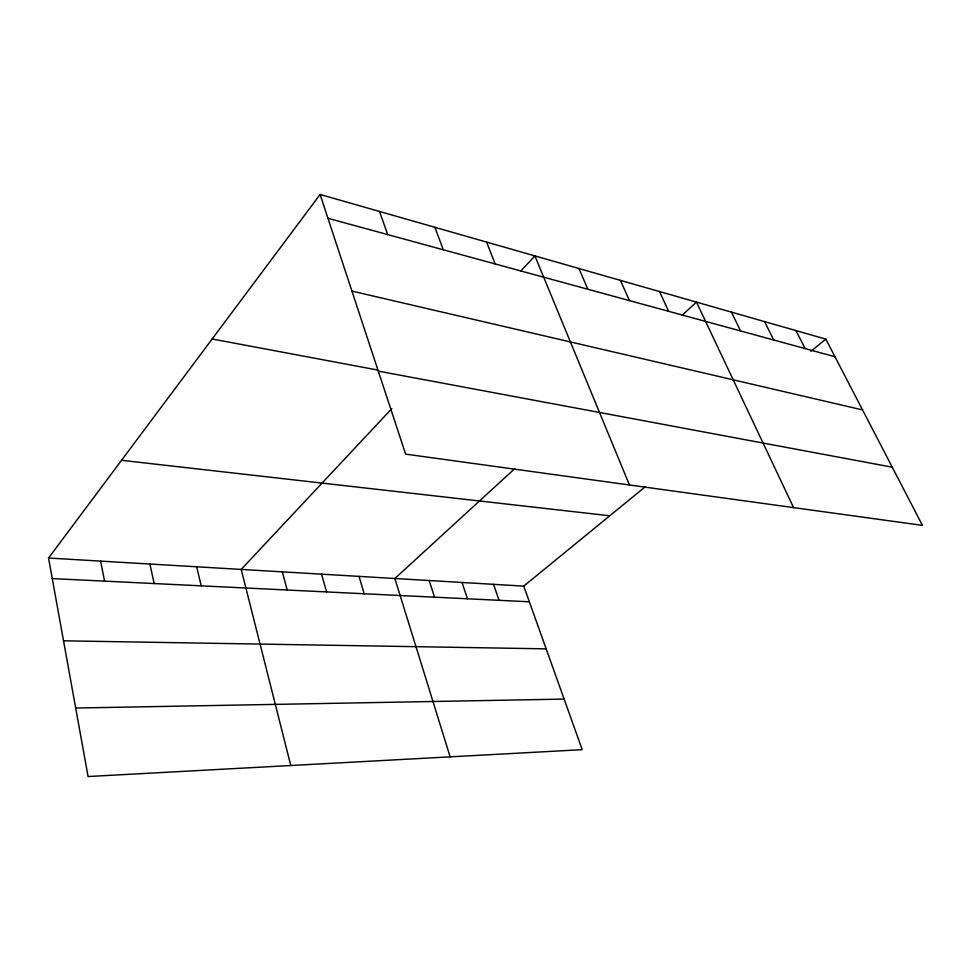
<?xml version="1.0" encoding="UTF-8"?>
<svg xmlns="http://www.w3.org/2000/svg" width="971" height="971" viewBox="0 0 971 971"><rect width="100%" height="100%" fill="white"/><g stroke="black" fill="none" stroke-linecap="round" stroke-linejoin="round"><path stroke-width="1.46" d="M48.55 558.034L523.757 586.12L582.199 749.673L88.082 776.533L48.55 558.034L320.102 194.467L825.823 339.122L922.45 525.384L405.623 454.125L320.102 194.467M391.859 408.597L241.196 569.419L290.79 765.512M520.723 271.055L534.912 255.907L629.439 484.99M514.764 468.641L394.869 578.51L450.131 756.846M682.176 315.235L696.486 302.127L793.586 507.615M523.757 586.12L645.569 486.52M810.943 351.284L825.823 339.122M75.689 708.041L564.127 699.096M63.528 640.811L546.175 648.846M52.264 578.595L529.353 601.789M121.557 460.303L609.776 515.783M212.151 338.988L377.537 370.012M378.289 371.116L892.264 467.197M351.927 291.094L862.551 409.92M327.943 218.269L834.963 356.733M795.977 330.577L805.117 348.577M764.553 321.595L773.705 339.996M731.442 312.116L740.582 330.953M659.552 291.555L668.606 311.303M620.445 280.364L629.439 300.597M578.971 268.506L587.868 289.249M486.556 242.07L495.174 263.942M434.874 227.287L443.298 249.765M379.527 211.46L387.696 234.581M493.523 584.336L499.058 600.321M462.026 582.479L467.476 598.779M429.17 580.537L434.535 597.177M359.039 576.386L364.186 593.767M321.559 574.177L326.584 591.934M282.318 571.846L287.198 590.016M196.7 566.797L201.203 585.841M149.898 564.03L154.171 583.547M100.583 561.117L104.589 581.144"/></g></svg>
